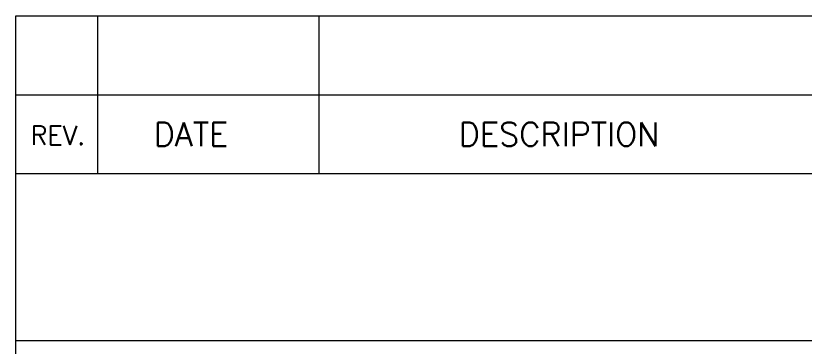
# Model space of a CAD drawing. Extents: x 0 to 24546, y -1194 to 5970.
# Drawn here: x 16435 to 17441, y -263 to 158 of the extents above; entities that cross this region are included whole.
import ezdxf
from ezdxf.enums import TextEntityAlignment as Align

# ---------------------------------------------------------------- set-up
doc = ezdxf.new("R2010")
doc.units = 0
doc.header["$LTSCALE"] = 60
for name, color, linetype in [('A', 2, 'CONTINUOUS'), ('DIM', 2, 'CONTINUOUS'), ('TITLE', 7, 'CONTINUOUS')]:
    doc.layers.add(name, color=color, linetype=linetype)
doc.styles.add('ROMANS', font='ROMANS')

msp = doc.modelspace()

# ---------------------------------------------------------------- linework, layer by layer
at = {"layer": 'A', "lineweight": 5}
for p, q in [((16435.2, -1050), (16435.2, 158.3)), ((16435.2, -1050), (16435.2, 158.3)), ((16435.2, 57.5), (18379.2, 57.5)), ((18379.2, -43.3), (16435.2, -43.3)), ((18379.2, -256.2), (16435.2, -256.2))]:
    msp.add_line(p, q, dxfattribs=at)
at = {"layer": 'TITLE', "color": 1, "lineweight": 5}
for p, q in [((16435.2, 158.3), (18379.2, 158.3)), ((16539.7, -43.3), (16539.7, 158.3)), ((16821.9, -43.3), (16821.9, 158.3))]:
    msp.add_line(p, q, dxfattribs=at)

# ---------------------------------------------------------------- texts
at = {"layer": 'DIM', "lineweight": 5, "style": 'ROMANS'}
for s, height, p in [('DATE', 30, (16658.6, 7.1)), ('DESCRIPTION', 30, (17128, 7.1)), ('REV.', 24, (16488.9, 5.7))]:
    msp.add_text(s, height=height, dxfattribs=at).set_placement(p, align=Align.MIDDLE)

doc.saveas('drawing.dxf')
